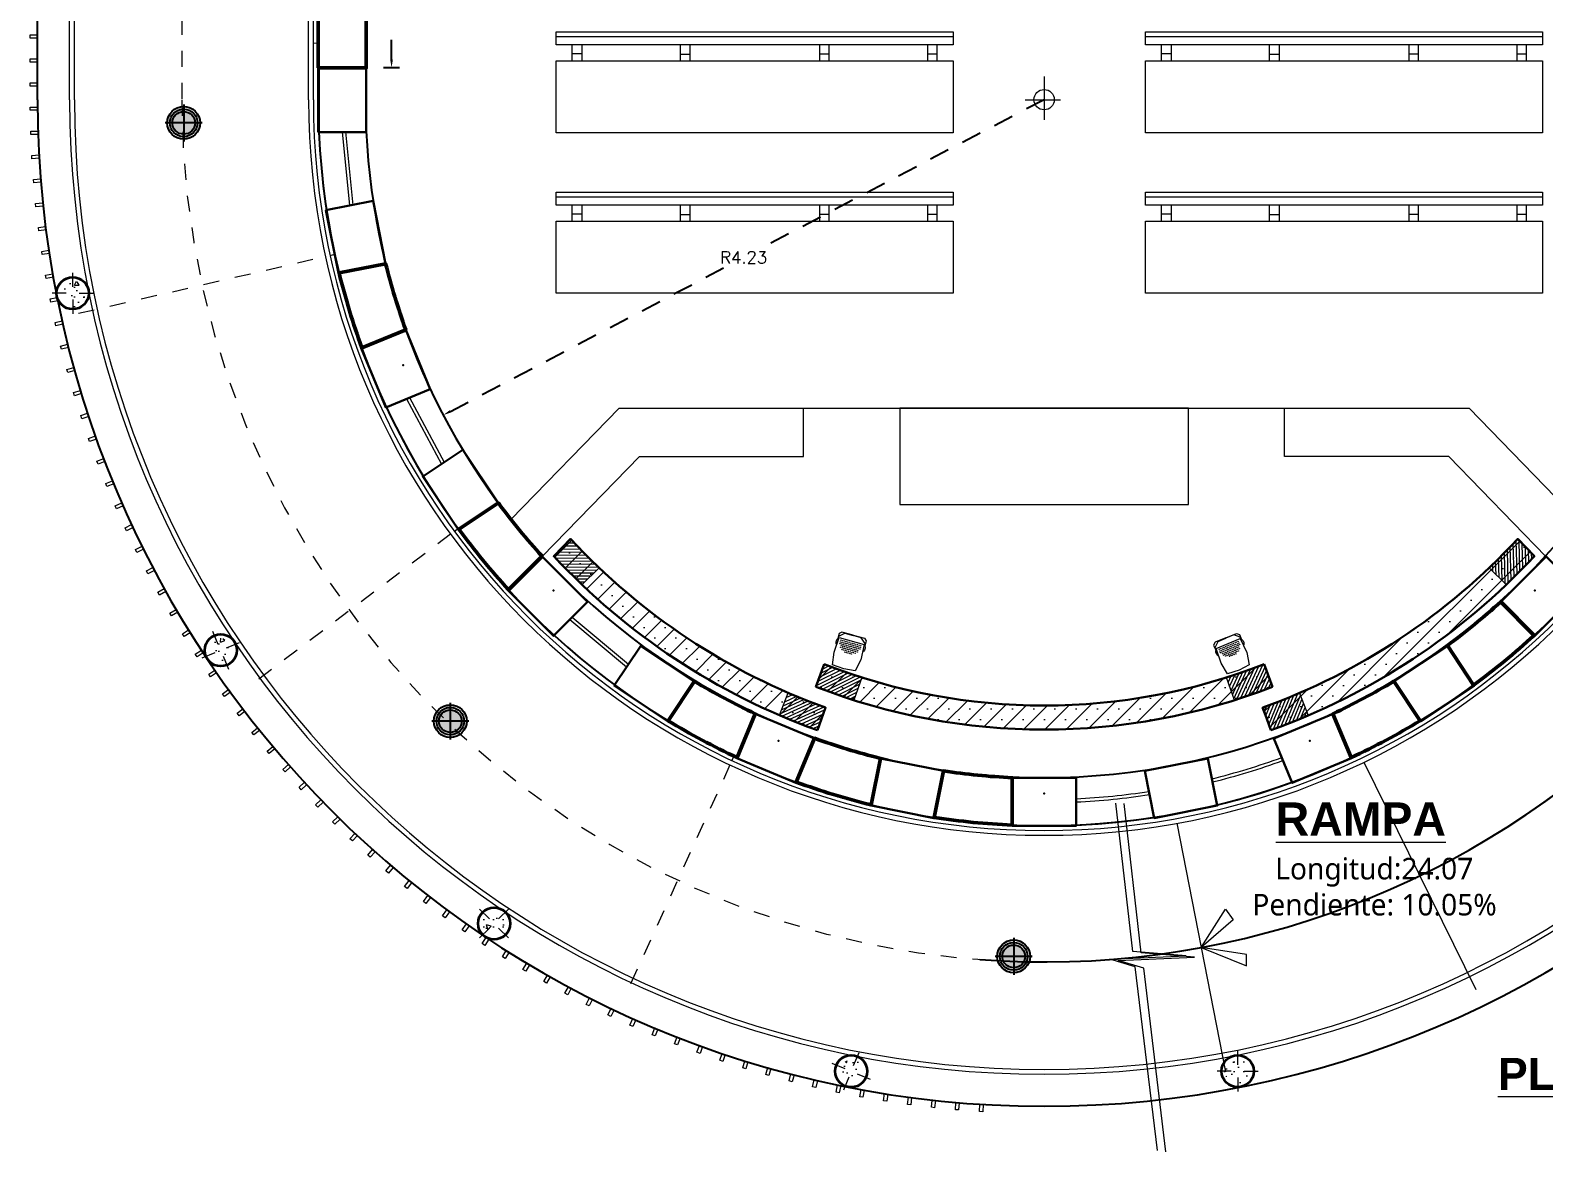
# Model space of a CAD drawing. Header units: metres. Extents: x 44 to 146, y 191 to 279.
# Drawn here: x 64.72 to 74.16, y 260.84 to 267.84 of the extents above; entities that cross this region are included whole.
import ezdxf

# ---------------------------------------------------------------- set-up
doc = ezdxf.new("R2010")
doc.units = ezdxf.units.M
doc.linetypes.add('DASHED2', pattern=[0.375, 0.25, -0.125])
doc.linetypes.add('HIDDEN2', pattern=[0.1875, 0.125, -0.0625])
for name, color, linetype, lineweight in [('0_Pluma_Nº__1', 8, 'Continuous', 0), ('A-DOOR', 31, 'Continuous', 18), ('Artefactos', 1, 'Continuous', 9), ('COLUMNETASSS', 211, 'Continuous', 20), ('Equipamiento SR', 253, 'Continuous', 0), ('GRAFO 0 BLANCO', 7, 'Continuous', 0), ('letras sr', 7, 'Continuous', 5), ('linea 001', 252, 'Continuous', 0), ('Muros el', 7, 'Continuous', 50), ('Proyeccciones', 1, 'DASHED2', 18), ('Structural - Bearing_Pen_No__20', 1, 'Continuous', 0), ('TABIQUERIA DE DRYWALL', 221, 'Continuous', 30), ('texturas 1', 251, 'Continuous', 5), ('TOMACORRIENTE', 5, 'HIDDEN2', 30), ('VENTANA', 141, 'Continuous', 0)]:
    doc.layers.add(name, color=color, linetype=linetype, lineweight=lineweight)
doc.layers.add('ALUMBRADO', color=1, linetype='Continuous')
doc.layers.add('CELOSIA', color=40, linetype='Continuous')
doc.layers.add('Structural - Bearing_Pen_No__169', color=7, linetype='Continuous', lineweight=13, true_color=0x68b353)
doc.layers.add('Structural - Bearing_Pen_No__28', color=7, linetype='Continuous', lineweight=35, true_color=0xa80f02)
doc.styles.add('01COTAS', font='romans.shx')
doc.styles.add('Santa Rosa 1 50', font='trebuc.ttf')
doc.dimstyles.new('DIM-25-CORTE', dxfattribs={"dimscale": 0.025, "dimtxt": 2, "dimasz": 2, "dimexe": 2, "dimexo": 2, "dimgap": 1, "dimtad": 1, "dimtih": 1, "dimtoh": 1, "dimzin": 1, "dimdsep": 46, "dimtxsty": '01COTAS', "dimcen": 25, "dimclrd": 9, "dimclre": 9, "dimclrt": 7, "dimadec": 0, "dimazin": 0, "dimtfac": 1, "dimtix": 1, "dimtmove": 2, "dimatfit": 3, "dimfxl": 2, "dimfxlon": 1, "dimtolj": 1, "dimtzin": 0, "dimarcsym": 0})

# ---------------------------------------------------------------- blocks, each defined once
blk = doc.blocks.new('*U143')
at = {"color": 3, "lineweight": 30}
blk.add_lwpolyline([(0.1500000000000057, -0.1999999999999886), (-0.1500000000000057, -0.1999999999999886), (-0.1500000000000057, 0.2000000000000455), (0.1499999999999773, 0.2000000000000455), (0.1500000000000057, -0.1999999999999886)], dxfattribs=at)
blk = doc.blocks.new('*U144')
at = {"color": 0, "linetype": 'ByBlock', "lineweight": -2, "transparency": 16777216}
blk.add_blockref('*U143', (69.13947180904604, 267.4517154598344), dxfattribs=at)
for p, rotation in [((77.89540240128194, 267.4511886136441), 179.9520000000052), ((69.22385476420622, 266.5978717642719), 11.24699999999995), ((77.81091669482267, 266.5973550789446), 168.704999999999), ((69.47314997956914, 265.7768836796016), 22.49399999999986), ((77.56152268321283, 265.7763970005103), 157.4579999999991), ((69.87778227219853, 265.0202845470784), 33.74099999999988), ((77.15679934405496, 265.0198465670861), 146.2109999999992), ((70.42221011548216, 264.3571345919167), 44.98799999999987), ((76.61229170096846, 264.3567621334022), 134.9639999999992), ((71.08552257381521, 263.8129047487497), 56.23499999999976), ((75.94891375458975, 263.8126121174767), 123.7169999999993), ((71.84224247097828, 263.4084983481933), 67.48199999999966), ((75.19214519646938, 263.4082967838399), 112.4699999999994), ((72.66330494330634, 263.1594482405685), 78.72899999999957), ((74.37105275929167, 263.1593454850223), 101.2229999999994), ((73.51717379238814, 263.0753201944653), 89.97599999999949)]:
    blk.add_blockref('*U143', p, dxfattribs=dict(at, rotation=rotation))
blk = doc.blocks.new('CC 20')
at = {"layer": 'Structural - Bearing_Pen_No__169', "linetype": 'Continuous', "lineweight": 13, "true_color": 0x68b353}
h = blk.add_hatch(dxfattribs=at)
h.set_pattern_fill('STRUCTURAL_CONCRETE', color=85, scale=0.5, style=0, pattern_type=2)
h.set_pattern_definition([(0, (2785.243095673833, 1847.384106738051), (0, 0.3117691577510656), [0.0300000011921, -0.1500000059605]), (0, (2785.333095677409, 1847.539991310553), (0, 0.3117691577510656), [0.0300000011921, -0.1500000059605]), (60.00000000000014, (2785.243095673833, 1847.384106738051), (-0.2700000107289013, 0.1558845788755322), [0.0300000011921, -0.1500000059605]), (60.00000000000014, (2785.423095680985, 1847.384106738051), (-0.2700000107289013, 0.1558845788755322), [0.0300000011921, -0.1500000059605]), (120.0000000000003, (2785.273095675025, 1847.384106738051), (0.2700000107289002, 0.1558845788755341), [0.03000000119209997, -0.1500000059604998]), (120.0000000000003, (2785.453095682177, 1847.384106738051), (0.2700000107289002, 0.1558845788755341), [0.03000000119209997, -0.1500000059604998]), (0, (2785.243095673833, 1847.414106739243), (0, 0.0600000023842), [0, -0.0600000023842, 0, -0.0900000035763]), (44.99999999999999, (2785.273095675025, 1847.414106739243), (-0.04242640855707682, 0.04242640855707686), [0, -0.04500000178815, 0, -0.07500000298025])])
h.paths.add_polyline_path([(2788.202981145824, 1849.662965080386), (2788.302981145824, 1849.762965080386), (2788.202981063535, 1849.862965080385), (2788.10385682874, 1849.776169994727)])
at = {"layer": 'Structural - Bearing_Pen_No__20', "color": 1, "linetype": 'Continuous', "lineweight": 0}
for p, q in [((2788.202981063535, 1849.802965025247), (2788.202981063535, 1849.890465025246)), ((2788.162981200963, 1849.762964998097), (2788.075481200963, 1849.762964998097)), ((2788.202981063535, 1849.722965025246), (2788.202981063535, 1849.635465025247)), ((2788.242981200963, 1849.762964998097), (2788.330481200963, 1849.762964998097))]:
    blk.add_line(p, q, dxfattribs=at)
at = {"layer": 'Structural - Bearing_Pen_No__28', "color": 14, "linetype": 'Continuous', "lineweight": 35, "true_color": 0xa80f02}
blk.add_circle((2788.202981145824, 1849.762965080386), 0.1, dxfattribs=at)
blk = doc.blocks.new('*U145')
blk.add_blockref('CC 20', (-2788.202981200963, -1849.762965025247))
blk = doc.blocks.new('*U146')
at = {"color": 0, "linetype": 'ByBlock', "lineweight": -2, "transparency": 16777216}
blk.add_blockref('*U145', (67.45851528284284, 266.2461616002437), dxfattribs=at)
for p, rotation in [((68.38166971346018, 264.0193994227056), 22.5), ((70.08669819041573, 262.3154153292195), 45), ((72.31402558421462, 261.3936254513645), 67.49999999999996), ((74.72456148992408, 261.3943639419979), 89.99999999999991)]:
    blk.add_blockref('*U145', p, dxfattribs=dict(at, rotation=rotation))
blk = doc.blocks.new('*D147')
at = {"color": 9, "linetype": 'HIDDEN2', "lineweight": -2, "transparency": 16777216}
for p, q in [((71.04153673971186, 267.4033833878818), (69.28681085547117, 266.4822903712168)), ((67.33822537122674, 265.4594363186085), (69.04867992671407, 266.3572903712168))]:
    blk.add_line(p, q, dxfattribs=at)
at = {"color": 9, "linetype": 'HIDDEN2', "lineweight": 80, "transparency": 16777216}
blk.add_solid([(67.33435221055065, 265.4668148734006), (67.34209853190283, 265.4520577638162), (67.29395404247353, 265.4361973545518)], dxfattribs=at)
at = {"layer": 'Defpoints', "color": 0, "linetype": 'HIDDEN2', "lineweight": 80, "transparency": 16777216}
for p in [(71.04153673971186, 267.4033833878818), (67.29395404247353, 265.4361973545518)]:
    blk.add_point(p, dxfattribs=at)
at = {"color": 7, "linetype": 'HIDDEN2', "transparency": 16777216, "insert": (69.1677453910927, 266.4197903712168), "char_height": 0.07500000000000001, "attachment_point": 5, "style": '01COTAS'}
blk.add_mtext('\\A1;R4.23', dxfattribs=at)
blk = doc.blocks.new('*U167')
at = {"layer": 'CELOSIA', "linetype": 'Continuous', "lineweight": 5}
blk.add_lwpolyline([(0.02311068210171641, -0.009533958925487696), (-0.0224195818576689, -0.01106175163914713), (-0.02311068210171641, 0.009533958925487696), (0.0224195818576689, 0.01106175163914713)], close=True, dxfattribs=at)
blk = doc.blocks.new('*U168')
at = {"color": 0, "linetype": 'ByBlock', "lineweight": -2, "transparency": 16777216}
blk.add_blockref('*U167', (47.84981600904775, 267.1965604390824), dxfattribs=at)
for p, rotation in [((47.85651983784212, 267.0467421300379), 1.363763456892946), ((47.86678743076043, 266.8971258087988), 2.727526913785723), ((47.88061297104501, 266.747796235434), 4.091290370678813), ((47.8979886263034, 266.5988380075653), 5.455053827572192), ((47.91890455294549, 266.4503355124409), 6.818817284465766), ((47.94334890176013, 266.3023728791293), 8.182580741358699), ((47.97130782462784, 266.1550339308586), 9.54634419825214), ((48.00276548236603, 266.0084021375288), 10.91010765514593), ((48.03770405370215, 265.8625605684257), 12.27387111203962), ((48.07610374536973, 265.71759184516), 13.63763456893314), ((48.11794280332157, 265.5735780948611), 15.00139802582635), ((48.16319752505377, 265.4306009036507), 16.36516148271985), ((48.2118422730336, 265.2887412704233), 17.7289249396136), ((48.26384948922353, 265.1480795609582), 19.09268839650705), ((48.31918971069338, 265.0086954623919), 20.45645185340029), ((48.37783158631146, 264.8706679380736), 21.82021531029404), ((48.43974189450554, 264.7340751828309), 23.18397876718752), ((48.50488556208344, 264.5989945786719), 24.54774222408073), ((48.5732256841025, 264.4655026509463), 25.91150568097448), ((48.64472354477685, 264.3336750249932), 27.27526913786821), ((48.71933863941055, 264.2035863832974), 28.63903259476198), ((48.79702869734412, 264.0753104231811), 30.00279605165573), ((48.87774970590159, 263.9489198150533), 31.36655950854948), ((48.96145593532437, 263.8244861612401), 32.73032296544294), ((49.04809996467791, 263.7020799554218), 34.09408642233669), ((49.1376327087164, 263.5817705426961), 35.45784987923045), ((49.23000344569043, 263.4636260802938), 36.8216133361242), ((49.32515984608158, 263.347713498966), 38.18537679301794), ((49.423048002248, 263.2340984650673), 39.54914024991168), ((49.523612458964, 263.1228453433544), 40.91290370680544), ((49.62679624483621, 263.0140171605223), 42.27666716369919), ((49.73254090457895, 262.9076755694991), 43.64043062059293), ((49.84078653212998, 262.8038808145182), 45.00419407748669), ((49.9514718045883, 262.7026916969892), 46.36795753438043), ((50.06453401695455, 262.604165542186), 47.73172099127417), ((50.17990911765445, 262.5083581667708), 49.0954844481674), ((50.29753174482499, 262.4153238471733), 50.45924790506061), ((50.41733526334304, 262.3251152888423), 51.82301136195435), ((50.53925180257518, 262.237783596387), 53.1867748188481), ((50.66321229482757, 262.1533782446253), 54.55053827574131), ((50.78914651447384, 262.071947050556), 55.91430173263453), ((50.91698311773913, 261.9935361462694), 57.27806518952773), ((51.04664968311742, 261.9181899528123), 58.64182864642095), ((51.17807275239952, 261.8459511550238), 60.00559210331495), ((51.31117787228838, 261.7768606773526), 61.36935556020844), ((51.44588963657795, 261.7109576606732), 62.73311901710166), ((51.58213172887221, 261.6482794401118), 64.09688247399488), ((51.71982696581946, 261.5888615238953), 65.46064593088808), ((51.85889734083808, 261.5327375732357), 66.8244093877813), ((51.99926406830841, 261.4799393832598), 68.18817284467453), ((52.14084762820619, 261.4304968649973), 69.55193630156745), ((52.28356781115183, 261.3844380284356), 70.91569975846095), ((52.4273437638504, 261.3417889666513), 72.27946321535416), ((52.57209403489633, 261.3025738410288), 73.64322667224765), ((52.71773662091688, 261.2668148675717), 75.00699012914112), ((52.86418901302847, 261.2345323043176), 76.37075358603433), ((53.01136824357922, 261.2057444398613), 77.7345170429278), ((53.15919093315154, 261.1804675829944), 79.09828049982156), ((53.30757333779783, 261.1587160534656), 80.4620439567153), ((53.45643139648289, 261.1405021738685), 81.82580741360904), ((53.60568077870579, 261.125836262661), 83.18957087050254), ((53.75523693227446, 261.1147266283194), 84.55333432739575)]:
    blk.add_blockref('*U167', p, dxfattribs=dict(at, rotation=rotation))
blk = doc.blocks.new('A$Cbbd7e0fc')
at = {"linetype": 'ByBlock'}
for p, q in [((-1.237733178606319, 0.5500000000000682), (-1.237733178606319, 0.6300000000000523)), ((-1.237733178606319, 0.6300000000000523), (1.237733178606319, 0.6300000000000523)), ((1.237733178606319, 0.6000000000000796), (-1.237733178606319, 0.6000000000000796)), ((1.237733178606319, 0.6300000000000523), (1.237733178606319, 0.5500000000000682)), ((1.237733178606319, 0.5500000000000682), (-1.237733178606319, 0.5500000000000682)), ((-1.137733178606283, 0.4500000000000455), (-1.137733178606283, 0.5500000000000682)), ((-1.077733178606223, 0.4925000000000637), (-1.137733178606283, 0.4925000000000637)), ((-1.077733178606223, 0.5500000000000682), (-1.077733178606223, 0.4500000000000455)), ((-0.4637500000000472, 0.4500000000000455), (-0.4637500000000472, 0.5475000000000705)), ((-0.4037499999999881, 0.4900000000000659), (-0.4637500000000472, 0.4900000000000659)), ((-0.4037499999999881, 0.5475000000000705), (-0.4037499999999881, 0.4500000000000455)), ((0.4037499999999454, 0.5500000000000682), (0.4037499999999454, 0.4500000000000455)), ((0.4037499999999454, 0.4925000000000637), (0.4637500000000045, 0.4925000000000637)), ((0.4637500000000045, 0.4500000000000455), (0.4637500000000045, 0.5500000000000682)), ((1.077733178606181, 0.5500000000000682), (1.077733178606181, 0.4500000000000455)), ((1.077733178606181, 0.4925000000000637), (1.13773317860624, 0.4925000000000637)), ((1.13773317860624, 0.4500000000000455), (1.13773317860624, 0.5500000000000682)), ((-1.237733178606319, 0), (-1.237733178606319, 0.4500000000000455)), ((-1.237733178606319, 0.4500000000000455), (1.237733178606319, 0.4500000000000455)), ((1.237733178606319, 0.4500000000000455), (1.237733178606319, 0)), ((1.237733178606319, 0), (-1.237733178606319, 0))]:
    blk.add_line(p, q, dxfattribs=at)
blk = doc.blocks.new('LED PASILLO')
at = {"layer": 'ALUMBRADO'}
h = blk.add_hatch(color=202, dxfattribs=at)
h.dxf.hatch_style = 1
edge = h.paths.add_edge_path()
edge.add_line((0, 0.1375511748460667), (0, -0.1375511748460667))
edge.add_line((-0.1375511748460667, 0), (0.1375511748460667, 0))
edge = h.paths.add_edge_path()
edge.add_line((-4.547473508864641e-13, 0), (0, 0.0845485156110044))
edge.add_arc((0, 2.273736754432321e-13), 0.08454851561089072, 90, 180)
edge.add_line((-0.0845485156110044, 2.273736754432321e-13), (-4.547473508864641e-13, 0))
edge = h.paths.add_edge_path()
edge.add_line((0.08454851561077703, 0), (-4.547473508864641e-13, 0))
edge.add_line((-4.547473508864641e-13, 0), (0, -0.08454851561066334))
edge.add_arc((0, 2.273736754432321e-13), 0.08454851561089072, 270, 359.9999999998459)
at = {"layer": 'ALUMBRADO', "color": 202}
for points in [[(0, 0.1375511748460667), (0, -0.1375511748460667)], [(-0.1375511748460667, 0), (0.1375511748460667, 0)]]:
    blk.add_lwpolyline(points, dxfattribs=at)
for radius in [0.1222244454256497, 0.1028454190172301, 0.08454851561067347]:
    blk.add_circle((0, 0), radius, dxfattribs=at)
blk = doc.blocks.new('41')
at = {"layer": 'Artefactos', "color": 6, "lineweight": 20, "ltscale": 0.1}
for points in [[(125.8320630113758, 244.0004606562483), (125.8320561719415, 244.073305934289), (125.8446019433035, 244.0879889743425), (125.8784744138984, 244.0879565152066), (125.8824124216306, 244.0906158903503), (125.8903957844798, 244.0932245104543), (125.9023211041333, 244.0932256301211), (125.9106642405028, 244.0905674080525), (125.9154216103226, 244.086630481588), (125.915607131173, 244.0839364526783)], [(125.8773868363185, 244.0813044597045), (125.8773864369795, 244.0855577300151), (125.8618959581451, 244.0855562756159), (125.8342966324999, 244.053365154513), (125.8343015996771, 244.0004608664291)], [(125.870233650552, 243.9201176531864), (125.8702185630895, 244.080810825567), (125.966791608474, 244.0874612080647), (126.0438758132558, 244.0719746258542), (126.0500835539379, 244.0004811261706), (126.0438896124413, 243.9250026026427), (125.966807943041, 243.9134854052688), (125.870233650552, 243.9201176531864)], [(125.8320630113758, 244.0004606562483), (125.8320698508101, 243.9276153782076), (125.8446183791286, 243.9129346942548), (125.8784908430312, 243.9129735139544), (125.8824293500708, 243.9103148783358), (125.8904132026253, 243.9077077573917), (125.9023385222787, 243.9077088770585), (125.9106811593409, 243.9103686657523), (125.9154377898018, 243.9143064854851), (125.9156228047648, 243.9170005491844)], [(125.8774020163492, 243.9196253651141), (125.8774024156882, 243.9153720948036), (125.8619119368538, 243.9153706404044), (125.8343065668543, 243.9475565783451), (125.8343015996771, 244.0004608664291)]]:
    blk.add_lwpolyline(points, dxfattribs=at)
for centre in [(125.8824978733651, 244.0635547860277), (125.8824988945301, 244.0526785868164), (125.8824998995462, 244.0419743861006), (125.8825009047078, 244.0312686357945), (125.882501888483, 244.0207906673803), (125.89365972378, 244.0635558340125), (125.893660744945, 244.0526796348012), (125.8936617499611, 244.0419754340854), (125.8936627551227, 244.0312696837793), (125.8936637388979, 244.020791715365), (125.9045970237093, 244.0635568609143), (125.9045980448744, 244.0526806617029), (125.9045990498905, 244.0419764609872), (125.9046000550521, 244.0312707106811), (125.9046010388273, 244.0207927422668), (125.9155353457316, 244.0526816886048), (125.9155363507477, 244.041977487889), (125.9155373559093, 244.031271737583), (125.9155383396845, 244.0207937691686), (125.9262895518202, 244.0526826983159), (125.9262905568363, 244.0419784976001), (125.9262915619979, 244.0312727472941), (125.9262925457731, 244.0207947788797), (125.9372244026638, 244.0419795241776), (125.9372254078254, 244.0312737738715), (125.9372263916006, 244.0207958054572), (125.9480738723564, 244.0207968239259), (125.882502915031, 244.0098571351824), (125.882503941579, 243.9989236029845), (125.8825049465951, 243.9882194022688), (125.8825059374991, 243.9776655064799), (125.8825069401874, 243.9669860985135), (125.8825079593157, 243.9561315926389), (125.8825089541478, 243.9455358595349), (125.8825099644014, 243.934775875423), (125.8936647654459, 244.0098581831672), (125.8936657919939, 243.9989246509693), (125.89366679701, 243.9882204502536), (125.893667787914, 243.9776665544647), (125.8936687906024, 243.9669871464983), (125.8936698097306, 243.9561326406237), (125.8936708045627, 243.9455369075197), (125.8936718148163, 243.9347769234078), (125.8938307422638, 243.9346111377297), (125.9043776767154, 243.9345578941738), (125.9046020653753, 244.0098592100689), (125.9046030919233, 243.9989256778711), (125.9046040969394, 243.9882214771553), (125.9046050878434, 243.9776675813664), (125.9046060905317, 243.9669881734001), (125.9046071096599, 243.9561336675255), (125.904608104492, 243.9455379344215), (125.9046091147457, 243.9347779503095), (125.9155393662325, 244.0098602369708), (125.9155403927805, 243.9989267047729), (125.9155413977966, 243.9882225040571), (125.9155423887006, 243.9776686082683), (125.9155433913889, 243.9669892003019), (125.9155444105172, 243.9561346944273), (125.9155454053493, 243.9455389613233), (125.9262935723211, 244.0098612466819), (125.9262945988691, 243.998927714484), (125.9262956038852, 243.9882235137683), (125.9262965947892, 243.9776696179794), (125.9262975974775, 243.9669902100131), (125.9262986166058, 243.9561357041384), (125.9262996114379, 243.9455399710344), (125.9372274181486, 244.0098622732594), (125.9372284446966, 243.9989287410615), (125.9372294497127, 243.9882245403457), (125.9372304406167, 243.9776706445568), (125.9372314433051, 243.9669912365905), (125.9372324624333, 243.9561367307159), (125.9480748989044, 244.009863291728), (125.9480759254524, 243.9989297595301), (125.9480769304685, 243.9882255588144), (125.9480779213725, 243.9776716630255)]:
    blk.add_circle(centre, 0.001211118073335838, dxfattribs=at)

msp = doc.modelspace()

# ---------------------------------------------------------------- hatches: boundary and pattern name
at = {"layer": 'GRAFO 0 BLANCO'}
h = msp.add_hatch(dxfattribs=at)
h.set_pattern_fill('ANSI31', color=256, scale=0.15, angle=135.5000000001066)
h.set_pattern_definition([(180.5000000001064, (-82.89922809559857, 495.0988690742423), (0.0001636225406294304, -0.01874928605745291), [])])
h.paths.add_polyline_path([(68.26543097733426, 264.4831784257328), (68.15844340996114, 264.3780420360877), (67.98321609388597, 264.5563546483759), (68.09020366125888, 264.661491038021)])
h = msp.add_hatch(dxfattribs=at)
h.set_pattern_fill('ANSI31', color=256, scale=0.15, angle=226.5000000001066)
h.set_pattern_definition([(271.5000000001064, (-153.9496356787403, 109.4950563108347), (0.01874357484329079, 0.0004908177808075346), [])])
h.paths.add_polyline_path([(73.99274401397693, 264.6614910380209), (74.09973158135014, 264.5563546483759), (73.92450426527552, 264.3780420360872), (73.81751669790222, 264.483178425732)])
h = msp.add_hatch(dxfattribs=at)
h.set_pattern_fill('ANSI31', color=256, scale=0.15, angle=161.6000000000944)
h.set_pattern_definition([(206.6000000000942, (-167.3020297604877, 404.3957557053334), (0.008395482897004624, -0.0167653919407243), [])])
h.paths.add_polyline_path([(69.90487806708236, 263.7997607239409), (69.8550538972998, 263.6582773252487), (69.61924823281291, 263.7413176082192), (69.66907240259522, 263.8828010069114)])
h = msp.add_hatch(dxfattribs=at)
h.set_pattern_fill('ANSI31', color=256, scale=0.1499999999999999, angle=200.4400000000901)
h.set_pattern_definition([(245.4400000000899, (-200.5208095875232, 224.6291584465637), (0.01705362199249331, -0.007793361080891141), [])])
h.paths.add_polyline_path([(72.41418793952238, 263.8826684913573), (72.46411087120089, 263.7412199109734), (72.2283632372279, 263.6580150248423), (72.17844030554923, 263.7994636052262)])
h = msp.add_hatch(dxfattribs=at)
h.set_pattern_fill('ANSI31', color=256, scale=0.15, angle=159.5000000000944)
h.set_pattern_definition([(204.5000000000942, (-162.2175574301003, 412.8061741171887), (0.007775498299832668, -0.01706177382892236), [])])
h.paths.add_polyline_path([(69.67808207702048, 263.6124634471053), (69.62310689301182, 263.4729008119079), (69.3905025010163, 263.5645261185886), (69.44547768502471, 263.704088753786)])
h = msp.add_hatch(dxfattribs=at)
h.set_pattern_fill('ANSI31', color=256, scale=0.15, angle=202.5000000001048)
h.set_pattern_definition([(247.5000000001047, (-198.7141325706952, 214.6635043727917), (0.01732274123459978, -0.007175314356813681), [])])
h.paths.add_polyline_path([(72.6334677808092, 263.7025776654765), (72.68844296481794, 263.5630150302791), (72.45583857282264, 263.4713897235978), (72.40086338881378, 263.610952358795)])
at = {"layer": 'texturas 1'}
h = msp.add_hatch(dxfattribs=at)
h.set_pattern_fill('SACNCR', color=256)
h.set_pattern_definition([(45, (-70.99707584992123, 322.4486011860024), (-0.06629126073623884, 0.06629126073623884), []), (45, (-70.93078458892123, 322.4486011860024), (-0.06629126073623884, 0.06629126073623884), [0, -0.09375])])
edge = h.paths.add_edge_path()
edge.add_line((69.62740110211729, 263.471602621926), (69.67818713856232, 263.6127554512648))
edge.add_arc((71.03816357295466, 267.3984189090542), 4.022534489316988, 222.8249549441155, 250.2394848689152, ccw=False)
edge.add_line((68.08790054724692, 264.6640575948006), (67.98321609388597, 264.5563546483759))
edge.add_arc((71.03827499050095, 267.3985400620121), 4.172697303576272, 222.9326854748703, 250.2376028266227)
h = msp.add_hatch(dxfattribs=at)
h.set_pattern_fill('SACNCR', color=256)
h.set_pattern_definition([(45, (-66.8332827755109, 321.4904582344432), (-0.06629126073623884, 0.06629126073623884), []), (45, (-66.76699151451089, 321.4904582344432), (-0.06629126073623884, 0.06629126073623884), [0, -0.09375])])
edge = h.paths.add_edge_path()
edge.add_line((74.09973158135011, 264.5563546483759), (73.99504712798915, 264.6640575948006))
edge.add_arc((71.04114758264856, 267.4027308078162), 4.028132754968772, 289.7912405795081, 317.16522303602767, ccw=False)
edge.add_line((72.40504946176011, 263.6125296052666), (72.45583857282264, 263.4713897235978))
edge.add_arc((71.04114758264843, 267.4027308078163), 4.178132754968945, 289.7912405795092, 317.0581651830359)
h = msp.add_hatch(dxfattribs=at)
h.set_pattern_fill('SACNCR', color=256)
h.set_pattern_definition([(45, (-69.42827667951667, 321.7423308938497), (-0.06629126073623884, 0.06629126073623884), []), (45, (-69.36198541851667, 321.7423308938497), (-0.06629126073623884, 0.06629126073623884), [0, -0.09375])])
edge = h.paths.add_edge_path()
edge.add_line((72.46497368965828, 263.7414736667155), (72.41418793952238, 263.8826684913573))
edge.add_arc((71.04180009258748, 267.4027308078162), 3.778132754968896, 248.6948512152755, 291.299617081693, ccw=False)
edge.add_line((69.66907240259522, 263.8828010069114), (69.61924823281291, 263.7413176082192))
edge.add_arc((71.04191020722106, 267.4021435187802), 3.927545472793641, 248.7629894126417, 291.2432947446474)

# ---------------------------------------------------------------- linework, layer by layer
for p, q in [((64.7635367397118, 267.4033833878818), (64.7635367397118, 273.5076241123451)), ((66.51357133325143, 267.4033833878818), (66.51357133325143, 271.8076241123451)), ((66.8135713332514, 267.4033833878817), (66.8135713332514, 271.607624112345))]:
    msp.add_line(p, q)
at = {"color": 9}
for p, q in [((66.97146408727313, 267.6533833878819), (66.97146408727313, 267.7775981804684)), ((66.92146408727314, 267.6033833878819), (67.02146408727313, 267.6033833878819))]:
    msp.add_line(p, q, dxfattribs=at)
msp.add_lwpolyline([(75.5695021461722, 271.9076241123452), (66.51357133383064, 271.9076241456809), (66.51808931739787, 267.2011603929891, 0.9562246679308478), (75.56495512166899, 267.2005118426277), (75.5695021461722, 271.9076241123452)], format="xyb", close=True)
msp.add_lwpolyline([(68.07788203581414, 264.3877810616946, 0.1966554651191744), (71.04153673971227, 263.175250632913, 0.4142135623730639), (75.26966949468057, 267.4033833878818), (75.26966949468058, 270.6076241123451)], format="xyb")
at = {"color": 6}
msp.add_lwpolyline([(70.64127788379935, 262.0403334383336, 0.4362047068770661), (76.41950214617223, 267.4033833878818), (76.42039549524374, 270.069758277014)], format="xyb", dxfattribs=at)
for centre, radius, start, end in [((71.0415367397118, 267.4033833878818), 6.278, 180, 0), ((71.0415367397118, 267.4033833878818), 4.527965406460388, 270.0000000000032, 0), ((71.04153673971179, 267.4033833878817), 4.527965406460374, 182.5514664938155, 270.0000000000035), ((71.04153673971186, 267.4033833878818), 4.232516622810645, 182.6573022699199, 222.3601683094535)]:
    msp.add_arc(centre, radius, start, end)
for p in [(67.04301808326616, 265.7471427309802), (67.98120305206287, 264.3430497002328), (74.10187042736072, 264.3430497002328), (69.38529608281017, 263.4048647314361), (72.69777739661342, 263.4048647314361), (71.0415367397118, 263.0754179814214)]:
    msp.add_point(p)
at = {"color": 9}
msp.add_solid([(66.9631307539398, 267.6533833878819), (66.97979742060647, 267.6533833878819), (66.97146408727313, 267.6033833878819)], dxfattribs=at)
at = {"layer": '0_Pluma_Nº__1', "linetype": 'ByBlock'}
for p, q in [((69.54133614844471, 265.1785615518753), (69.54133614844471, 265.4785615518753)), ((72.54133614844471, 265.1785615518753), (72.54133614844471, 265.4785615518753))]:
    msp.add_line(p, q, dxfattribs=at)
for points in [[(67.71628656619455, 264.7848135022588), (68.39059156670922, 265.4785615518753)], [(68.39059156670922, 265.4785615518753), (73.69208073018021, 265.4785615518753)], [(74.3663857306949, 264.7848135022588), (73.69208073018021, 265.4785615518753)], [(67.9111228259288, 264.5548435199514), (68.51736047671568, 265.1785615518753)], [(68.51736047671568, 265.1785615518753), (69.54133614844471, 265.1785615518753)], [(73.56531182017375, 265.1785615518753), (72.54133614844471, 265.1785615518753)], [(74.17154947096066, 264.5548435199514), (73.56531182017375, 265.1785615518753)]]:
    msp.add_lwpolyline(points, dxfattribs=at)
msp.add_lwpolyline([(70.14153673971174, 265.4785615518753), (70.14153673971174, 264.8785615518752), (71.94153673971182, 264.8785615518752), (71.94153673971182, 265.4785615518753)], close=True, dxfattribs=at)
at = {"layer": 'CELOSIA', "linetype": 'Continuous', "lineweight": 5}
for points in [[(64.7635360928762, 267.7870172822526), (64.71798020317149, 267.7870172822526), (64.71798020317149, 267.807624584677), (64.7635360928762, 267.807624584677)], [(64.76353609289598, 267.6370172826462), (64.71798020319127, 267.6370172826462), (64.71798020319127, 267.6576245850706), (64.76353609289598, 267.6576245850706)], [(64.76353609289598, 267.4870172826462), (64.71798020319127, 267.4870172826462), (64.71798020319127, 267.5076245850706), (64.76353609289598, 267.5076245850706)], [(64.76353609289598, 267.3370172826462), (64.71798020319127, 267.3370172826462), (64.71798020319127, 267.3576245850706), (64.76353609289598, 267.3576245850706)]]:
    msp.add_lwpolyline(points, close=True, dxfattribs=at)
at = {"layer": 'COLUMNETASSS'}
for points in [[(68.26543097733426, 264.4831784257328), (68.15844340996114, 264.3780420360877), (67.98321609388597, 264.5563546483759), (68.09020366125888, 264.661491038021)], [(73.99274401397693, 264.6614910380209), (74.09973158135014, 264.5563546483759), (73.92450426527552, 264.3780420360872), (73.81751669790222, 264.483178425732)], [(69.90487806708236, 263.7997607239409), (69.8550538972998, 263.6582773252487), (69.61924823281291, 263.7413176082192), (69.66907240259522, 263.8828010069114)], [(72.41418793952238, 263.8826684913573), (72.46411087120089, 263.7412199109734), (72.2283632372279, 263.6580150248423), (72.17844030554923, 263.7994636052262)], [(69.67808207702048, 263.6124634471053), (69.62310689301182, 263.4729008119079), (69.3905025010163, 263.5645261185886), (69.44547768502471, 263.704088753786)], [(72.6334677808092, 263.7025776654765), (72.68844296481794, 263.5630150302791), (72.45583857282264, 263.4713897235978), (72.40086338881378, 263.610952358795)]]:
    msp.add_lwpolyline(points, close=True, dxfattribs=at)
at = {"layer": 'Equipamiento SR'}
for points in [[(71.74781133508719, 260.8503757735054), (71.61008953069387, 261.9957455174838), (71.45145073826875, 262.0440235973186), (71.92789619410208, 262.0645907474275), (71.59531822931632, 262.0907683516837), (71.4885794208897, 263.0157698987927)], [(71.80012065805415, 260.8420454275381), (71.66239885366082, 261.9874151715165), (71.50376006123571, 262.0356932513512), (71.98020551706902, 262.0562604014606), (71.64762755228327, 262.0824380057159), (71.54004297132911, 263.0147690415846)]]:
    msp.add_lwpolyline(points, dxfattribs=at)
at = {"layer": 'linea 001'}
for p, q in [((64.96353673971204, 267.4033833878818), (64.96346586750336, 273.4575221475934)), ((64.99353673971204, 267.4033833878818), (64.99346571548719, 273.4275221376589)), ((66.45357133325142, 267.4033833878818), (66.45357133325142, 271.8076241123451)), ((66.48357133325142, 267.4033833878818), (66.48357133325142, 271.8076241123451)), ((73.03499169931365, 263.2711244542092), (73.73338870102725, 261.853813109594)), ((71.8700069820233, 262.8908382492175), (72.17323563974676, 261.3401289107093))]:
    msp.add_line(p, q, dxfattribs=at)
msp.add_lwpolyline([(72.02162583053997, 262.1154785771723, 0.3614997648456574), (76.41950214617223, 267.4033833878818), (76.42039549524374, 270.069758277014)], format="xyb", dxfattribs=at)
msp.add_lwpolyline([(72.02162358934262, 262.115478308321), (72.30294192670642, 262.0018800315377), (72.30431103247638, 262.0713548907507), (72.02162358934262, 262.115478308321), (72.17317405500171, 262.3555272339346), (72.22070529961954, 262.2892065616687), (72.02162358934262, 262.115478308321)], dxfattribs=at)
for radius in [6.077999999999761, 6.04799999999976, 4.587965406460392, 4.55796540646039]:
    msp.add_arc((71.0415367397118, 267.4033833878818), radius, 180, 0, dxfattribs=at)
at = {"layer": 'Muros el', "ltscale": 0.05}
msp.add_lwpolyline([(66.51383468612721, 267.6011603929891), (66.81357133325145, 267.6011603929891), (66.81357133325145, 268.0518129730548), (66.51383468612721, 268.0518129730548)], close=True, dxfattribs=at)
for points in [[(66.78640402246118, 265.8553794212573), (67.05965379966274, 265.968529662196, -0.02544510034151163), (66.93449514742389, 266.3804433497636), (66.64441053142777, 266.3227577216478, 0.02698935931816205)], [(67.39160087488352, 264.7237492888412), (67.63741720517987, 264.8881960873046, 0.02544510034151163), (67.9105265295886, 264.5554065574861), (67.70149459934174, 264.3461641902036, -0.02698935931816205)], [(74.09830199204845, 264.0624112237883), (73.88945945113562, 264.2718228062528, -0.02544510034151163), (73.55645406722442, 263.9989767168142), (73.7204502502043, 263.7528426718373, 0.02698935931816205)], [(69.12688139443887, 263.3001449557507), (69.24011724387083, 263.573359267544, -0.02544510034151163), (68.86037081550663, 263.7761651461086), (68.69601437131317, 263.5302715199595, 0.02698935931816205)], [(72.95606628079722, 263.3001449557507), (72.84283043136526, 263.573359267544, 0.02544510034151163), (73.22257685972946, 263.7761651461086), (73.38693330392292, 263.5302715199595, -0.02698935931816205)], [(69.49511398225648, 263.1474824742648), (69.6084075107781, 263.4206728733647, 0.02544510034151163), (70.02025550348243, 263.2952982142779), (69.96241775129165, 263.005243890831, -0.02698935931816205)], [(70.84210330458983, 262.8790363708151), (70.84219596854761, 263.1747869569153, -0.02544510034151163), (70.41374997147199, 263.2168773575499), (70.35597345748425, 262.9268108297324, 0.02698935931816205)]]:
    msp.add_lwpolyline(points, format="xyb", close=True, dxfattribs=at)
at = {"layer": 'Proyeccciones', "linetype": 'DASHED2', "lineweight": 9, "ltscale": 0.4}
for p, q in [((66.51357133325143, 267.7544530530832), (66.48357133325142, 267.7565588527117)), ((65.01936525998156, 266.0712881332061), (66.55897903114231, 266.4255782128998)), ((66.58821685930565, 266.4323063109878), (66.61745471284559, 266.4390344149155)), ((67.34000983840146, 264.6926408383664), (66.0789228086459, 263.740562040002)), ((67.38790058995237, 264.728796764257), (67.36395519721107, 264.710718788503)), ((69.10680183864665, 263.3095744542965), (69.09441040557564, 263.282249116179)), ((69.08201899246544, 263.2549238220786), (68.42942527592531, 261.8158373293648))]:
    msp.add_line(p, q, dxfattribs=at)
msp.add_lwpolyline([(65.66357133325135, 271.9076241123451), (65.66357133325137, 267.4033833878818, 0.4689683036608708), (72.02162583053997, 262.1154785771723)], format="xyb", dxfattribs=at)
at = {"layer": 'TABIQUERIA DE DRYWALL'}
for p, q in [((69.61827302083964, 263.7416110861108), (69.66907240259522, 263.8828010069114)), ((72.41418793952238, 263.8826684913573), (72.46497368965828, 263.7414736667155))]:
    msp.add_line(p, q, dxfattribs=at)
for points in [[(69.62729981268652, 263.4713211018324, -0.1195512575346778), (67.98321609388597, 264.5563546483759), (68.08790054724692, 264.6640575948006, 0.1200250884653077), (69.67808207702048, 263.6124634471053), (69.62729981268652, 263.4713211018324)], [(69.66907240259522, 263.8828010069114, 0.1880698195850186), (72.41418793952238, 263.8826684913573)], [(72.46497368965828, 263.7414736667155, -0.1875464617077503), (69.61827302083964, 263.7416110861108)]]:
    msp.add_lwpolyline(points, format="xyb", dxfattribs=at)
msp.add_lwpolyline([(72.45583857282264, 263.4713897235978, 0.1195389567683872), (74.09973158135011, 264.5563546483759), (73.99504712798915, 264.6640575948006, -0.1200127863223944), (72.40504946176011, 263.6125296052666)], format="xyb", close=True, dxfattribs=at)
at = {"layer": 'VENTANA'}
for p, q in [((71.0415367397118, 267.5486008281095), (71.0415367397118, 267.278408713856)), ((70.92281638135792, 267.4033833878818), (71.14270207314733, 267.4033833878818)), ((66.66357133325144, 267.2018129730548), (66.70894649482129, 266.7441283762851)), ((66.68347437797343, 267.2037799023353), (66.72884953954328, 266.7460953055656)), ((67.06448235015132, 265.5383526497918), (67.2824386389786, 265.13111254406)), ((67.08305133012921, 265.5460418950677), (67.29914910613927, 265.1422743248625)), ((68.08382357058954, 264.1619049537581), (68.43776747261086, 263.8657988554863)), ((68.0980241565147, 264.1760995926011), (68.44894706908495, 263.8825208253391))]:
    msp.add_line(p, q, dxfattribs=at)
msp.add_circle((71.0415367397118, 267.4033833878818), 0.0634453461522107, dxfattribs=at)
for radius, start, end in [(4.32796540646013, 283.9839256274866, 290.0217656682183), (4.348060806499435, 283.9839256274866, 290.0217656682183), (4.32796540646013, 272.6454560391376, 278.6866280693709), (4.348060806499435, 272.6454560391376, 278.6866280693709)]:
    msp.add_arc((71.04180009258755, 267.3672703438739), radius, start, end, dxfattribs=at)

# ---------------------------------------------------------------- block references
for name, p in [('*U144', (-2.475637122918826, -0.05055506684533384)), ('*U168', (16.89435097188966, 9.751322033935139e-05)), ('*U146', (-2.475900475794603, -0.04990248677967202))]:
    msp.add_blockref(name, p)
at = {"layer": 'A-DOOR', "color": 2, "lineweight": 80}
for p, rotation in [((-131.799925939361, 450.3613592687846), 254.54665051434), ((-201.2887405423987, 288.2864647666995), 292.2149751667765)]:
    msp.add_blockref('41', p, dxfattribs=dict(at, rotation=rotation))
at = {"layer": 'Equipamiento SR'}
for p in [(69.23643988169005, 267.1959112209048), (72.91190623890267, 267.1959112209048), (69.23643988169005, 266.1959112209048), (72.91190623890267, 266.1959112209048)]:
    msp.add_blockref('A$Cbbd7e0fc', p, dxfattribs=at)
at = {"layer": 'TOMACORRIENTE', "xscale": 0.8365500000000002, "yscale": 0.8365500000000002, "zscale": 0.8365500000000002, "rotation": 270}
for p in [(65.67483046275936, 267.2586405293797), (67.337706531663, 263.5275426112462), (70.85170507105965, 262.0604595222079)]:
    msp.add_blockref('LED PASILLO', p, dxfattribs=at)

# ---------------------------------------------------------------- texts
at = {"layer": 'letras sr', "attachment_point": 1, "style": 'Santa Rosa 1 50'}
for s, width, gutter_width, heights, insert, char_height in [('\\pi0.58906;{\\fSwis721 Ex BT|b1|i0|c0|p34;\\H0.95694x;\\LRAMPA \\P\\pi0.58624;\\fTrebuchet MS|b0|i0|c0|p34;\\H0.65x;\\lLongitud:24.07\\P\\pi0.44359;Pendiente: 10.05%}', 2.401981001258968, 0.5182926829264923, [0], (71.89669667679492, 263.0206336337674), 0.2166463414632738), ('\\pi0.91383;{\\fSwis721 Ex BT|b1|i0|c0|p34;\\H0.95694x;\\LPLANTA SEGUNDO NIVEL - }', 6.174119482169072, 0.5000000000000284, [0.7785240173960264], (72.9576158095909, 261.4273628098807), 0.2090000000000119)]:
    msp.add_mtext_dynamic_manual_height_columns(s, width=width, gutter_width=gutter_width, heights=heights, dxfattribs=dict(at, insert=insert, char_height=char_height))

# ---------------------------------------------------------------- dimensions: what is measured, and where the dimension line sits
at = {"color": 4, "linetype": 'HIDDEN2'}
dim = msp.add_radius_dim(center=(71.04153673971186, 267.4033833878818), mpoint=(67.29395404247353, 265.4361973545518), dimstyle='DIM-25-CORTE', override={"dimtxt": 3}, dxfattribs=at)
dim.commit()
dim.dimension.update_dxf_attribs({"geometry": '*D147', "text_midpoint": (69.1677453910927, 266.4197903712168), "dimtype": 164})

doc.saveas('drawing.dxf')
